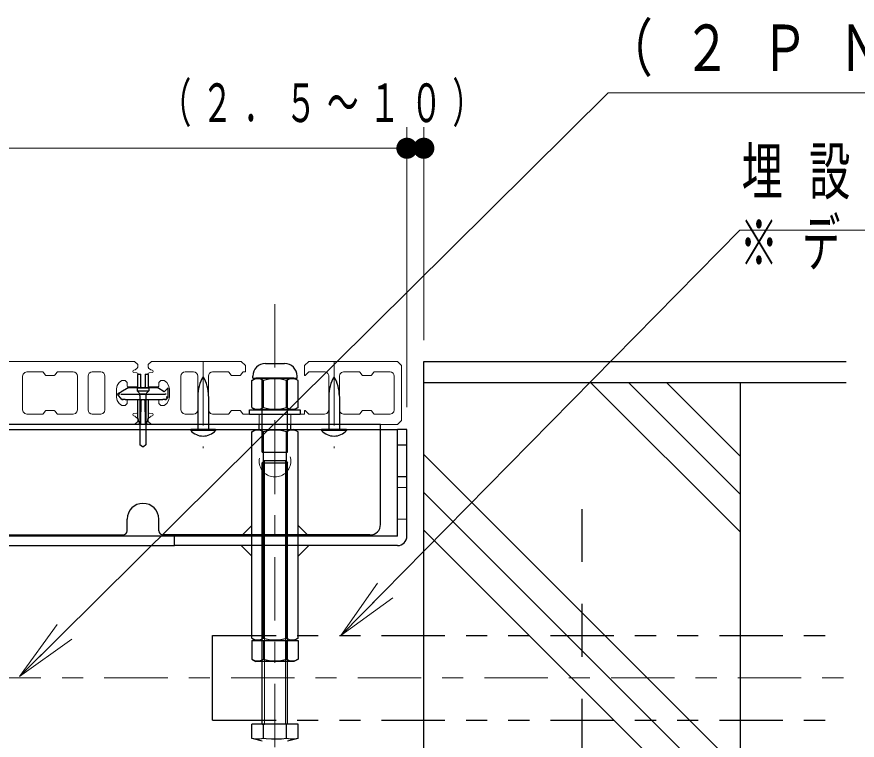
# Model space of a CAD drawing. Units: millimetres on the paper. Extents: x -385 to 0, y -594 to 267.
# Drawn here: x -80.66 to -40.86, y -175.74 to -141.45 of the extents above; entities that cross this region are included whole.
import ezdxf

# ---------------------------------------------------------------- set-up
doc = ezdxf.new("R2010")
doc.units = ezdxf.units.MM
for name, pattern in [('USER1', [4.5, 2.5, -2]), ('USER2', [6, 3, -1, 1, -1]), ('USER3', [8, 3, -1, 1, -1, 1, -1])]:
    doc.linetypes.add(name, pattern=pattern)
doc.layers.add('1_10', color=7, linetype='Continuous', lineweight=25)
doc.styles.add('ＭＳ ゴシック', font='')
doc.styles.get('ＭＳ ゴシック').set_extended_font_data('MS Gothic')

# ---------------------------------------------------------------- blocks, each defined once
blk = doc.blocks.new('filled_dot')
at = {"color": 0, "linetype": 'Continuous', "lineweight": -2, "const_width": 1.25}
blk.add_lwpolyline([(-0.625, 0, 1), (0.625, 0, 1)], format="xyb", close=True, dxfattribs=at)

msp = doc.modelspace()

# ---------------------------------------------------------------- linework, layer by layer
at = {"layer": '1_10', "lineweight": 13}
for p, q in [((-62.187, -159.954), (-62.187, -146.684)), ((-61.387, -156.784), (-61.387, -146.684)), ((-162.187, -147.684), (-62.187, -147.684)), ((-73.775, -147.684), (-61.387, -147.684)), ((-62.187, -147.684), (-62.187, -148.684)), ((-46.387, -165.886), (-53.489, -158.784)), ((-46.387, -164.09), (-51.693, -158.784)), ((-46.387, -162.294), (-49.897, -158.784)), ((-74.937, -160.434), (-74.871, -160.711)), ((-74.791, -160.734), (-74.842, -160.734)), ((-74.584, -160.734), (-74.532, -160.734)), ((-74.437, -160.434), (-74.503, -160.711)), ((-46.387, -177.2), (-61.387, -162.2)), ((-46.387, -178.996), (-61.387, -163.996)), ((-46.387, -180.792), (-61.387, -165.792)), ((-65.32, -170.784), (-63.573, -168.294)), ((-65.32, -170.784), (-63.216, -168.645)), ((-62.86, -168.996), (-65.32, -170.784)), ((-80.537, -172.716), (-78.758, -170.249)), ((-80.537, -172.716), (-78.406, -170.604)), ((-78.054, -170.959), (-80.537, -172.716))]:
    msp.add_line(p, q, dxfattribs=at)
at = {"layer": '1_10', "linetype": 'USER2', "lineweight": 13}
for p, q in [((-68.437, -182.071), (-68.437, -154.442)), ((-68.437, -182.071), (-68.437, -154.442)), ((-68.437, -163.568), (-68.437, -156.361)), ((-71.837, -157.822), (-71.837, -161.901)), ((-65.637, -157.822), (-65.637, -161.901)), ((-82.517, -172.784), (-41.387, -172.784))]:
    msp.add_line(p, q, dxfattribs=at)
at = {"layer": '1_10', "color": 40, "lineweight": 13}
for p, q in [((-74.287, -157.784), (-70.037, -157.784)), ((-69.837, -157.984), (-70.037, -157.784)), ((-69.837, -158.284), (-69.837, -157.984)), ((-66.837, -157.784), (-67.037, -157.984)), ((-67.037, -158.459), (-67.037, -157.984)), ((-66.837, -157.784), (-62.637, -157.784)), ((-62.637, -157.784), (-62.437, -157.984)), ((-62.437, -157.984), (-62.437, -160.584)), ((-69.937, -158.284), (-69.837, -158.284)), ((-67.012, -158.459), (-67.037, -158.459)), ((-69.937, -160.284), (-69.187, -160.284)), ((-69.187, -160.284), (-69.187, -160.784)), ((-67.037, -160.284), (-67.687, -160.284)), ((-67.687, -160.284), (-67.687, -160.784)), ((-67.012, -160.109), (-67.037, -160.109)), ((-67.037, -160.284), (-67.037, -160.109)), ((-67.012, -160.109), (-66.837, -160.284)), ((-69.187, -160.784), (-74.287, -160.784)), ((-62.637, -160.784), (-67.687, -160.784)), ((-62.637, -160.784), (-62.437, -160.584))]:
    msp.add_line(p, q, dxfattribs=at)
at = {"layer": '1_10'}
for p, q in [((-68.887, -157.884), (-67.987, -157.884)), ((-61.387, -177.784), (-61.387, -157.784)), ((-61.387, -157.784), (-41.387, -157.784)), ((-69.534, -158.698), (-69.337, -158.584)), ((-69.534, -159.97), (-69.534, -158.698)), ((-69.487, -158.584), (-69.487, -158.484)), ((-69.487, -158.584), (-67.387, -158.584)), ((-67.537, -158.584), (-69.337, -158.584)), ((-69.037, -162.084), (-69.037, -158.584)), ((-68.986, -159.97), (-68.986, -158.698)), ((-67.889, -159.97), (-67.889, -158.698)), ((-67.837, -162.084), (-67.837, -158.584)), ((-67.34, -158.698), (-67.537, -158.584)), ((-67.387, -158.584), (-67.387, -158.484)), ((-67.34, -159.97), (-67.34, -158.698)), ((-61.387, -158.784), (-41.387, -158.784)), ((-46.387, -192.784), (-46.387, -158.784)), ((-72.087, -159.447), (-72.087, -161.014)), ((-71.587, -159.447), (-71.587, -161.014)), ((-65.887, -159.447), (-65.887, -161.014)), ((-65.387, -159.447), (-65.387, -161.014)), ((-69.534, -159.97), (-69.337, -160.084)), ((-67.34, -159.97), (-67.537, -160.084)), ((-69.637, -160.284), (-69.637, -160.084)), ((-69.637, -160.084), (-67.237, -160.084)), ((-69.637, -160.284), (-67.237, -160.284)), ((-67.537, -160.084), (-69.337, -160.084)), ((-67.237, -160.084), (-67.237, -160.284)), ((-69.037, -160.784), (-112.187, -160.784)), ((-69.187, -161.014), (-69.187, -160.784)), ((-63.437, -160.784), (-67.837, -160.784)), ((-67.687, -161.014), (-67.687, -160.784)), ((-71.247, -161.014), (-72.427, -161.014)), ((-72.427, -161.014), (-72.427, -161.064)), ((-71.247, -161.064), (-72.427, -161.064)), ((-71.247, -161.014), (-71.247, -161.064)), ((-69.534, -161.128), (-69.337, -161.014)), ((-69.534, -170.9), (-69.534, -161.128)), ((-69.337, -161.014), (-67.537, -161.014)), ((-68.986, -170.9), (-68.986, -161.128)), ((-67.889, -170.9), (-67.889, -161.128)), ((-67.34, -161.128), (-67.537, -161.014)), ((-67.34, -170.9), (-67.34, -161.128)), ((-65.047, -161.014), (-66.227, -161.014)), ((-66.227, -161.014), (-66.227, -161.064)), ((-65.047, -161.064), (-66.227, -161.064)), ((-65.047, -161.014), (-65.047, -161.064)), ((-62.637, -166.064), (-62.637, -161.014)), ((-62.187, -161.014), (-62.637, -161.014)), ((-62.187, -166.064), (-62.187, -161.014)), ((-62.187, -161.764), (-62.637, -161.764)), ((-69.037, -162.084), (-67.837, -162.084)), ((-62.187, -163.264), (-62.637, -163.264)), ((-69.534, -165.564), (-70.034, -166.064)), ((-67.34, -165.564), (-66.84, -166.064)), ((-73.187, -166.514), (-73.187, -166.064)), ((-62.637, -166.064), (-73.187, -166.064)), ((-69.537, -166.514), (-69.537, -166.064)), ((-67.337, -166.514), (-67.337, -166.064)), ((-62.637, -166.514), (-73.187, -166.514)), ((-69.534, -167.014), (-70.034, -166.514)), ((-67.34, -167.014), (-66.84, -166.514)), ((-71.387, -174.784), (-71.387, -170.784)), ((-69.534, -170.9), (-69.337, -171.014)), ((-69.534, -171.014), (-69.534, -171.9)), ((-69.534, -171.014), (-67.34, -171.014)), ((-69.337, -171.014), (-67.537, -171.014)), ((-68.986, -171.014), (-68.986, -171.9)), ((-67.889, -171.014), (-67.889, -171.9)), ((-67.34, -170.9), (-67.537, -171.014)), ((-67.34, -171.014), (-67.34, -171.9)), ((-69.534, -171.9), (-69.337, -172.014)), ((-67.34, -171.9), (-67.537, -172.014)), ((-67.537, -172.014), (-69.337, -172.014))]:
    msp.add_line(p, q, dxfattribs=at)
at = {"layer": '1_10', "color": 14}
for p, q in [((-74.896, -158.384), (-74.787, -158.384)), ((-74.787, -158.986), (-74.787, -158.384)), ((-74.587, -158.384), (-74.478, -158.384)), ((-74.587, -158.384), (-74.587, -158.986)), ((-74.936, -158.986), (-74.926, -158.413)), ((-74.448, -158.414), (-74.438, -158.986)), ((-75.387, -159.034), (-75.741, -159.247)), ((-75.387, -159.034), (-75.2, -159.013)), ((-73.987, -159.034), (-75.387, -159.034)), ((-75.2, -159.013), (-74.936, -158.984)), ((-74.937, -159.034), (-74.936, -158.986)), ((-74.787, -158.986), (-74.787, -159.034)), ((-74.587, -159.034), (-74.587, -158.986)), ((-74.174, -159.013), (-74.438, -158.984)), ((-74.438, -158.986), (-74.437, -159.034)), ((-74.174, -159.013), (-73.987, -159.034)), ((-73.687, -159.234), (-73.987, -159.034)), ((-73.632, -159.179), (-73.687, -159.234)), ((-73.632, -159.179), (-73.582, -159.129)), ((-73.487, -159.034), (-73.582, -159.129)), ((-73.487, -159.484), (-73.487, -159.034)), ((-75.791, -159.276), (-75.887, -159.334)), ((-75.687, -159.584), (-75.887, -159.334)), ((-75.79, -159.334), (-75.887, -159.334)), ((-75.791, -159.276), (-75.741, -159.247)), ((-75.734, -159.334), (-73.634, -159.334)), ((-75.537, -159.584), (-75.687, -159.584)), ((-75.681, -159.584), (-75.62, -159.584)), ((-75.537, -159.584), (-73.742, -159.584)), ((-74.937, -159.631), (-74.937, -159.584)), ((-74.771, -159.584), (-74.771, -159.632)), ((-74.603, -159.632), (-74.604, -159.584)), ((-74.437, -159.584), (-74.437, -159.631)), ((-73.587, -159.584), (-73.742, -159.584)), ((-73.654, -159.584), (-73.593, -159.584)), ((-73.587, -159.584), (-73.487, -159.484)), ((-73.487, -159.484), (-73.582, -159.484)), ((-74.937, -160.434), (-74.937, -159.631)), ((-74.791, -160.734), (-74.771, -159.632)), ((-74.603, -159.632), (-74.584, -160.734)), ((-74.437, -159.631), (-74.437, -160.434))]:
    msp.add_line(p, q, dxfattribs=at)
at = {"layer": '1_10', "color": 4}
for p, q in [((-74.962, -159.034), (-74.962, -159.184)), ((-74.962, -159.034), (-74.412, -159.034)), ((-74.962, -159.184), (-74.887, -159.259)), ((-74.962, -159.184), (-74.412, -159.184)), ((-74.412, -159.184), (-74.488, -159.259)), ((-74.412, -159.034), (-74.412, -159.184)), ((-74.828, -159.318), (-74.546, -159.318)), ((-74.828, -159.401), (-74.828, -161.744)), ((-74.546, -159.401), (-74.546, -161.744)), ((-74.705, -161.83), (-74.828, -161.744)), ((-74.687, -161.834), (-74.705, -161.83)), ((-74.669, -161.83), (-74.687, -161.834)), ((-74.546, -161.744), (-74.669, -161.83)), ((-69.037, -162.591), (-68.93, -162.484)), ((-69.037, -162.591), (-67.837, -162.591)), ((-69.037, -174.984), (-69.037, -162.591)), ((-68.93, -162.484), (-67.945, -162.484)), ((-67.945, -162.484), (-67.837, -162.591)), ((-67.837, -174.984), (-67.837, -162.591)), ((-69.534, -175.66), (-69.534, -174.984)), ((-67.34, -174.984), (-69.534, -174.984)), ((-69.037, -174.984), (-68.93, -174.984)), ((-68.986, -175.66), (-68.986, -174.984)), ((-67.837, -174.984), (-67.945, -174.984)), ((-67.889, -175.66), (-67.889, -174.984)), ((-67.34, -175.66), (-67.34, -174.984)), ((-69.037, -175.784), (-69.534, -175.66)), ((-67.34, -175.66), (-67.837, -175.784))]:
    msp.add_line(p, q, dxfattribs=at)
at = {"layer": '1_10', "color": 190}
for p, q in [((-63.437, -160.784), (-160.937, -160.784)), ((-63.437, -165.514), (-63.437, -160.784)), ((-160.937, -161.014), (-63.437, -161.014)), ((-75.437, -165.814), (-75.437, -165.264)), ((-73.937, -165.814), (-73.937, -165.264)), ((-148.737, -166.014), (-75.637, -166.014)), ((-63.937, -166.014), (-73.737, -166.014))]:
    msp.add_line(p, q, dxfattribs=at)
at = {"layer": '1_10', "color": 60}
for p, q in [((-161.737, -161.014), (-62.637, -161.014)), ((-73.187, -166.064), (-151.187, -166.064)), ((-151.187, -166.514), (-73.187, -166.514))]:
    msp.add_line(p, q, dxfattribs=at)
at = {"layer": '1_10', "color": 190, "linetype": 'USER1', "lineweight": 13}
msp.add_line((-63.437, -161.014), (-160.937, -161.014), dxfattribs=at)
at = {"layer": '1_10', "color": 4, "lineweight": 13}
for p, q in [((-68.93, -174.984), (-68.93, -162.484)), ((-67.945, -174.984), (-67.945, -162.484))]:
    msp.add_line(p, q, dxfattribs=at)
at = {"layer": '1_10', "linetype": 'USER1', "lineweight": 13}
for p, q in [((-62.187, -163.764), (-62.637, -163.764)), ((-62.187, -165.264), (-62.637, -165.264))]:
    msp.add_line(p, q, dxfattribs=at)
at = {"layer": '1_10', "linetype": 'USER1'}
msp.add_line((-53.887, -185.284), (-53.887, -164.784), dxfattribs=at)
at = {"layer": '1_10', "linetype": 'USER3'}
for p, q in [((-71.387, -170.784), (-41.387, -170.784)), ((-71.387, -174.784), (-41.387, -174.784))]:
    msp.add_line(p, q, dxfattribs=at)
at = {"layer": '1_10', "lineweight": 13}
for points in [[(-80.537, -172.716), (-52.649, -145.064), (-18.543, -145.064)], [(-65.32, -170.784), (-46.417, -151.563), (-0.883, -151.563)]]:
    msp.add_lwpolyline(points, dxfattribs=at)
at = {"layer": '1_10', "color": 40, "lineweight": 13}
for points in [[(-89.287, -160.784), (-75.087, -160.784), (-74.937, -160.634), (-74.937, -160.508), (-74.942, -160.486), (-74.956, -160.469), (-75.054, -160.39), (-75.063, -160.385), (-75.072, -160.381), (-75.126, -160.365), (-75.152, -160.347), (-75.162, -160.316), (-75.162, -160.301), (-75.149, -160.266), (-75.116, -160.25), (-74.983, -160.238), (-74.951, -160.222), (-74.937, -160.188), (-74.937, -159.609), (-74.962, -159.584), (-75.412, -159.584), (-75.437, -159.609), (-75.437, -159.784), (-75.537, -159.884), (-75.687, -159.884), (-75.816, -159.783), (-75.903, -159.644), (-75.937, -159.484), (-75.937, -159.084), (-75.903, -158.924), (-75.816, -158.785), (-75.687, -158.684), (-75.537, -158.684), (-75.437, -158.784), (-75.437, -158.959), (-75.412, -158.984), (-74.962, -158.984), (-74.937, -158.959), (-74.937, -158.381), (-74.951, -158.346), (-74.983, -158.33), (-75.116, -158.318), (-75.149, -158.302), (-75.162, -158.268), (-75.162, -158.252), (-75.152, -158.222), (-75.126, -158.203), (-75.072, -158.187), (-75.063, -158.183), (-75.054, -158.178), (-74.956, -158.099), (-74.942, -158.082), (-74.937, -158.06), (-74.937, -157.934), (-75.087, -157.784), (-89.287, -157.784)], [(-74.287, -160.784), (-74.437, -160.634), (-74.437, -160.508), (-74.432, -160.486), (-74.418, -160.469), (-74.32, -160.39), (-74.312, -160.385), (-74.303, -160.381), (-74.248, -160.365), (-74.222, -160.347), (-74.212, -160.316), (-74.212, -160.301), (-74.226, -160.266), (-74.259, -160.25), (-74.391, -160.238), (-74.424, -160.222), (-74.437, -160.188), (-74.437, -159.609), (-74.412, -159.584), (-73.962, -159.584), (-73.937, -159.609), (-73.937, -159.784), (-73.837, -159.884), (-73.687, -159.884), (-73.558, -159.783), (-73.471, -159.644), (-73.437, -159.484), (-73.437, -159.084), (-73.471, -158.924), (-73.558, -158.785), (-73.687, -158.684), (-73.837, -158.684), (-73.937, -158.784), (-73.937, -158.959), (-73.962, -158.984), (-74.412, -158.984), (-74.437, -158.959), (-74.437, -158.381), (-74.424, -158.346), (-74.391, -158.33), (-74.259, -158.318), (-74.226, -158.302), (-74.212, -158.268), (-74.212, -158.252), (-74.222, -158.222), (-74.248, -158.203), (-74.303, -158.187), (-74.312, -158.183), (-74.32, -158.178), (-74.418, -158.099), (-74.432, -158.082), (-74.437, -158.06), (-74.437, -157.934), (-74.287, -157.784)], [(-69.937, -158.284), (-70.037, -158.384), (-70.037, -158.409), (-70.087, -158.459), (-70.487, -158.459), (-70.537, -158.409), (-70.537, -158.384), (-70.637, -158.284), (-71.387, -158.284), (-71.464, -158.299), (-71.529, -158.343), (-71.572, -158.407), (-71.587, -158.484), (-71.587, -160.084)], [(-66.837, -160.284), (-66.087, -160.284), (-65.987, -160.257), (-65.914, -160.184), (-65.887, -160.084), (-65.887, -158.484), (-65.89, -158.449), (-65.899, -158.416), (-65.914, -158.384), (-65.934, -158.355), (-65.959, -158.331), (-65.987, -158.311), (-66.019, -158.296), (-66.052, -158.287), (-66.087, -158.284), (-66.837, -158.284), (-67.012, -158.459)], [(-71.587, -160.084), (-71.56, -160.184), (-71.487, -160.257), (-71.387, -160.284), (-70.637, -160.284), (-70.537, -160.184), (-70.537, -160.159), (-70.487, -160.109), (-70.087, -160.109), (-70.037, -160.159), (-70.037, -160.184), (-69.937, -160.284)]]:
    msp.add_lwpolyline(points, dxfattribs=at)
for points in [[(-77.787, -160.084), (-77.814, -160.184), (-77.887, -160.257), (-77.987, -160.284), (-78.737, -160.284), (-78.837, -160.184), (-78.837, -160.159), (-78.887, -160.109), (-79.287, -160.109), (-79.337, -160.159), (-79.337, -160.184), (-79.437, -160.284), (-80.187, -160.284), (-80.287, -160.257), (-80.36, -160.184), (-80.387, -160.084), (-80.387, -158.484), (-80.36, -158.384), (-80.287, -158.311), (-80.187, -158.284), (-79.437, -158.284), (-79.337, -158.384), (-79.337, -158.409), (-79.287, -158.459), (-78.887, -158.459), (-78.837, -158.409), (-78.837, -158.384), (-78.737, -158.284), (-77.987, -158.284), (-77.911, -158.299), (-77.846, -158.343), (-77.802, -158.407), (-77.787, -158.484)], [(-77.087, -158.284), (-76.687, -158.284), (-76.611, -158.299), (-76.546, -158.343), (-76.502, -158.407), (-76.487, -158.484), (-76.487, -160.084), (-76.514, -160.184), (-76.587, -160.257), (-76.687, -160.284), (-77.087, -160.284), (-77.164, -160.269), (-77.229, -160.225), (-77.272, -160.161), (-77.287, -160.084), (-77.287, -158.484), (-77.272, -158.407), (-77.229, -158.343), (-77.164, -158.299)], [(-72.287, -158.284), (-72.687, -158.284), (-72.764, -158.299), (-72.829, -158.343), (-72.872, -158.407), (-72.887, -158.484), (-72.887, -160.084), (-72.86, -160.184), (-72.787, -160.257), (-72.687, -160.284), (-72.287, -160.284), (-72.211, -160.269), (-72.146, -160.225), (-72.102, -160.161), (-72.087, -160.084), (-72.087, -158.484), (-72.102, -158.407), (-72.146, -158.343), (-72.211, -158.299)], [(-64.287, -158.459), (-64.337, -158.409), (-64.337, -158.384), (-64.437, -158.284), (-65.187, -158.284), (-65.287, -158.311), (-65.36, -158.384), (-65.387, -158.484), (-65.387, -160.084), (-65.36, -160.184), (-65.287, -160.257), (-65.187, -160.284), (-64.437, -160.284), (-64.337, -160.184), (-64.337, -160.159), (-64.287, -160.109), (-63.887, -160.109), (-63.837, -160.159), (-63.837, -160.184), (-63.737, -160.284), (-62.987, -160.284), (-62.887, -160.257), (-62.814, -160.184), (-62.787, -160.084), (-62.787, -158.484), (-62.802, -158.407), (-62.846, -158.343), (-62.911, -158.299), (-62.987, -158.284), (-63.737, -158.284), (-63.837, -158.384), (-63.837, -158.409), (-63.887, -158.459)]]:
    msp.add_lwpolyline(points, close=True, dxfattribs=at)
at = {"layer": '1_10', "color": 4}
for points in [[(-68.986, -175.66), (-69.076, -175.68), (-69.167, -175.692), (-69.258, -175.697), (-69.35, -175.693), (-69.442, -175.68), (-69.534, -175.66)], [(-67.889, -175.66), (-68.126, -175.685), (-68.363, -175.696), (-68.605, -175.693), (-68.845, -175.676), (-68.986, -175.66)], [(-67.34, -175.66), (-67.431, -175.68), (-67.521, -175.692), (-67.612, -175.697), (-67.705, -175.693), (-67.797, -175.68), (-67.889, -175.66)]]:
    msp.add_lwpolyline(points, dxfattribs=at)
at = {"layer": '1_10', "color": 60, "linetype": 'USER1', "lineweight": 13}
msp.add_circle((-68.437, -162.514), 0.75, dxfattribs=at)
at = {"layer": '1_10'}
for centre, radius, start, end in [((-68.887, -158.484), 0.6, 90, 180), ((-67.987, -158.484), 0.6, 0, 90), ((-70.285, -159.43), 1.802, 149.4587, 180), ((-73.389, -159.43), 1.802, 0, 30.5413), ((-69.26, -159.099), 0.486, 55.6159, 124.3841), ((-68.437, -160.428), 1.815, 72.4121, 107.5879), ((-67.614, -159.099), 0.486, 55.6159, 124.3841), ((-64.085, -159.43), 1.802, 149.4587, 180), ((-67.189, -159.43), 1.802, 0, 30.5413), ((-69.26, -159.57), 0.486, 235.6159, 304.3841), ((-68.437, -158.24), 1.815, 252.4121, 287.5879), ((-67.614, -159.57), 0.486, 235.6159, 304.3841), ((-71.837, -160.525), 0.799, 222.4359, 317.5641), ((-69.26, -161.529), 0.486, 55.6159, 124.3841), ((-68.437, -162.858), 1.815, 72.4121, 107.5879), ((-67.614, -161.529), 0.486, 55.6159, 124.3841), ((-65.637, -160.525), 0.799, 222.4359, 317.5641), ((-62.637, -166.064), 0.45, 270, 0), ((-69.26, -170.5), 0.486, 235.6159, 304.3841), ((-68.437, -169.17), 1.815, 252.4121, 287.5879), ((-67.614, -170.5), 0.486, 235.6159, 304.3841), ((-69.26, -171.5), 0.486, 235.6159, 304.3841), ((-68.437, -170.17), 1.815, 252.4121, 287.5879), ((-67.614, -171.5), 0.486, 235.6159, 304.3841)]:
    msp.add_arc(centre, radius, start, end, dxfattribs=at)
at = {"layer": '1_10', "color": 14}
for centre, start, end in [((-74.896, -158.414), 90, 179), ((-74.478, -158.414), 1, 90)]:
    msp.add_arc(centre, 0.03, start, end, dxfattribs=at)
at = {"layer": '1_10', "color": 4}
for centre, start, end in [((-75.028, -159.401), 0, 45), ((-74.346, -159.401), 135, 180)]:
    msp.add_arc(centre, 0.2, start, end, dxfattribs=at)
at = {"layer": '1_10', "lineweight": 13}
for centre, start, end in [((-74.842, -160.704), 193.407, 270), ((-74.532, -160.704), 270, 346.593)]:
    msp.add_arc(centre, 0.03, start, end, dxfattribs=at)
at = {"layer": '1_10', "color": 190}
for centre, radius, start, end in [((-74.687, -165.264), 0.75, 0, 180), ((-63.937, -165.514), 0.5, 270, 0), ((-75.637, -165.814), 0.2, 270, 0), ((-73.737, -165.814), 0.2, 180, 270)]:
    msp.add_arc(centre, radius, start, end, dxfattribs=at)
at = {"layer": '1_10', "color": 14}
msp.add_open_spline([(-73.584, -159.333), (-73.585, -159.333), (-73.586, -159.333), (-73.587, -159.333), (-73.588, -159.333), (-73.589, -159.334), (-73.59, -159.334), (-73.591, -159.334), (-73.592, -159.334), (-73.593, -159.334), (-73.594, -159.334), (-73.595, -159.334), (-73.596, -159.334), (-73.598, -159.334), (-73.599, -159.334), (-73.6, -159.334), (-73.601, -159.334), (-73.602, -159.334), (-73.603, -159.334), (-73.604, -159.334), (-73.605, -159.334), (-73.606, -159.334), (-73.607, -159.334), (-73.608, -159.334), (-73.609, -159.334), (-73.61, -159.334), (-73.611, -159.334), (-73.612, -159.334), (-73.613, -159.334), (-73.614, -159.334), (-73.615, -159.334), (-73.616, -159.334), (-73.617, -159.334), (-73.618, -159.334), (-73.619, -159.334), (-73.62, -159.334), (-73.621, -159.334), (-73.622, -159.334), (-73.623, -159.334), (-73.624, -159.334), (-73.625, -159.334), (-73.626, -159.334), (-73.627, -159.334), (-73.628, -159.334), (-73.629, -159.334), (-73.63, -159.334), (-73.631, -159.334), (-73.632, -159.334), (-73.633, -159.334)], degree=3, knots=[0, 0, 0, 0, 1, 1, 1, 2, 2, 2, 3, 3, 3, 4, 4, 4, 5, 5, 5, 6, 6, 6, 7, 7, 7, 8, 8, 8, 9, 9, 9, 10, 10, 10, 11, 11, 11, 12, 12, 12, 13, 13, 13, 14, 14, 14, 15, 15, 15, 16, 16, 16, 16], dxfattribs=at)

# ---------------------------------------------------------------- block references
at = {"layer": '1_10', "lineweight": 13, "xscale": 0.4, "yscale": 0.4, "rotation": 180}
for p in [(-62.187, -147.684), (-61.387, -147.684)]:
    msp.add_blockref('filled_dot', p, dxfattribs=at)
at = {"layer": '1_10', "lineweight": 13, "xscale": 0.4, "yscale": 0.4}
msp.add_blockref('filled_dot', (-62.187, -147.684), dxfattribs=at)

# ---------------------------------------------------------------- texts
at = {"layer": '1_10', "style": 'ＭＳ ゴシック'}
for s, insert, char_height, attachment_point in [('\\T1.64;\\W0.75;（２ＰＮＣＴ２．０ｓｑ－３Ｃ）', (-52.794, -143.264), 2.199, 4), ('\\T1.32;\\W0.6;（２．５～１０）', (-65.975, -146.684), 1.833, 8), ('\\T1.64;\\W0.65;埋設管ＦＥＰ３０×３本（別途）', (-46.334, -148.913), 2.199, 4), ('\\T1.64;\\W0.6;※デッキ干渉注意！', (-46.417, -151.063), 2.199, 1)]:
    msp.add_mtext(s, dxfattribs=dict(at, insert=insert, char_height=char_height, attachment_point=attachment_point))

doc.saveas('drawing.dxf')
